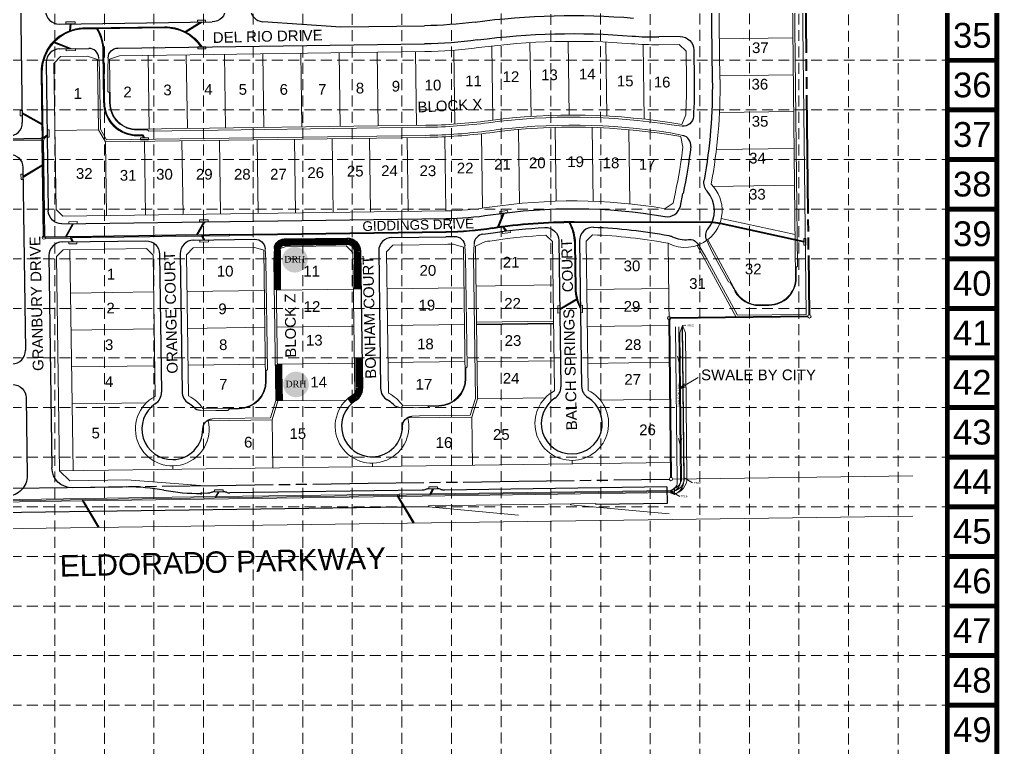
# Model space of a CAD drawing. Header units: inches. Extents: x 4200 to 7167, y -457 to 4285.
# Drawn here: x 5705 to 7167, y 593 to 1679 of the extents above; entities that cross this region are included whole.
import ezdxf
from ezdxf.enums import TextEntityAlignment as Align

# ---------------------------------------------------------------- set-up
doc = ezdxf.new("R2010")
doc.units = ezdxf.units.IN
doc.header["$MEASUREMENT"] = 0
doc.linetypes.add('DASHED', pattern=[0.75, 0.5, -0.25])
doc.linetypes.add('HIDDEN', pattern=[0.375, 0.25, -0.125])
for name, color, linetype, lineweight in [('0156al4 - Level 58', 7, 'Continuous', 0), ('0208al - Level 11', 7, 'Continuous', 0), ('0208al - Level 14', 7, 'Continuous', 0), ('0208al - Level 21', 7, 'Continuous', 0), ('0208al - Level 3', 7, 'Continuous', 0), ('0339al - Level 22', 7, 'Continuous', 0), ('Level 1', 7, 'Continuous', 0), ('STORM', 5, 'Continuous', 0)]:
    doc.layers.add(name, color=color, linetype=linetype, lineweight=lineweight)
for name, color, linetype in [('BASE', 7, 'Continuous'), ('EROSION BLANKETS', 84, 'Continuous'), ('GRID', 254, 'DASHED')]:
    doc.layers.add(name, color=color, linetype=linetype)
doc.styles.add('DRHorton', font='dutcheb.ttf')
doc.styles.get("Standard").update_dxf_attribs({"font": 'ARIAL.TTF'})
doc.styles.add('Style-WORKING', font='WORKING.shx')

# ---------------------------------------------------------------- blocks, each defined once
blk = doc.blocks.new('TerminatorOpen_0.5')
at = {"color": 0, "linetype": 'ByBlock', "lineweight": -2}
for q in [(-1, 0.25), (-1, 0), (-1, -0.25)]:
    blk.add_line((0, 0), q, dxfattribs=at)
blk = doc.blocks.new('DRHorton')
h = blk.add_hatch(color=1)
h.paths.add_polyline_path([(78.7, 25.8, 1), (40.4, 25.8, 1)])
h.paths.add_polyline_path([(42.3, 17.9), (76.5, 17.9), (76.5, 34.9), (42.3, 34.9)], flags=24)
at = {"layer": 'BASE', "color": 176, "style": 'DRHorton'}
blk.add_text('DRH', height=9.81, dxfattribs=at).set_placement((59.4, 21.6), align=Align.CENTER)

msp = doc.modelspace()

# ---------------------------------------------------------------- linework, layer by layer
at = {"layer": '0208al - Level 14', "color": 7, "linetype": 'Continuous', "lineweight": 13}
for p, q in [((6862.8, 2604), (6878.2, 1238.8)), ((6860.3, 1762.3), (6865.4, 1310.6)), ((5823.2, 1621.4), (5824.3, 1604.2)), ((5836.3, 1604.3), (5836.9, 1621.6)), ((5824.3, 1604.2), (5825.5, 1515)), ((5836.3, 1604.3), (5836.7, 1571.3)), ((5836.7, 1571.3), (5838.8, 1569.4)), ((5838.8, 1569.4), (5839, 1554.4)), ((6693.4, 1519.8), (6677.7, 1521.6)), ((5825.5, 1515), (5834.5, 1499.3)), ((5834.5, 1499.3), (6311, 1505.9)), ((5880.5, 1513.9), (5895.5, 1514.2)), ((5897.6, 1512.2), (5895.5, 1514.2)), ((5897.6, 1512.2), (6310.8, 1517.9)), ((6694.5, 1505.7), (6675.9, 1509.8)), ((6729.6, 1350.1), (6738.8, 1330.9)), ((6071.1, 1336.8), (6072.2, 1319.6)), ((6084.9, 1337), (6084.2, 1319.8)), ((6369.1, 1341.1), (6370.2, 1324.5)), ((6382.2, 1325.4), (6382.9, 1344.2)), ((6717.2, 1343.4), (6728.3, 1325.2)), ((6738.8, 1330.9), (6762.3, 1287.5)), ((6072.2, 1319.6), (6074.5, 1156.6)), ((6084.2, 1319.8), (6087.1, 1109.8)), ((6370.2, 1324.5), (6372.5, 1160.7)), ((6382.2, 1325.4), (6385.1, 1113.7)), ((6728.3, 1325.2), (6775.7, 1237.6)), ((6865.4, 1310.6), (6863.4, 1308.6)), ((6863.4, 1308.6), (6863.6, 1293.6)), ((6762.3, 1287.5), (6765, 1286.7)), ((6765, 1286.7), (6772.2, 1273.5)), ((6823, 1252.2), (6808.7, 1252)), ((6878.2, 1238.8), (6775.7, 1237.6)), ((6074.5, 1156.6), (6072.5, 1154.6)), ((6372.5, 1160.7), (6370.5, 1158.7)), ((6370.5, 1158.7), (6370.7, 1143.7)), ((6072.5, 1154.6), (6072.7, 1139.6)), ((6385.1, 1113.7), (6377.3, 1088.8)), ((6015.3, 1095.8), (6017.3, 1097.8)), ((6017.3, 1097.8), (6032.3, 1098)), ((6087.3, 1110.7), (6079.3, 1084.7)), ((6272.7, 1100.2), (6295.7, 1099.7)), ((6295.7, 1099.7), (6313.3, 1099.9)), ((6313.3, 1099.9), (6315.3, 1101.9)), ((6315.3, 1101.9), (6330.3, 1102.1)), ((5974.7, 1096.1), (5997.7, 1095.5)), ((6003.3, 1083.6), (5992.3, 1082.9)), ((5997.7, 1095.5), (6015.3, 1095.8)), ((6003.3, 1083.6), (6079.3, 1084.7)), ((6301.3, 1087.7), (6290.3, 1087.1)), ((6301.3, 1087.7), (6377.3, 1088.8)), ((6564.8, 956.7), (6314.8, 953.2)), ((6314.8, 953.2), (6314.8, 951.7)), ((6314.8, 951.7), (6449.3, 939.6)), ((6526.6, 956.2), (6526.6, 954.7)), ((6526.6, 954.7), (6674.1, 941.3)), ((6564.8, 956.7), (6564.8, 955.2))]:
    msp.add_line(p, q, dxfattribs=at)
at = {"layer": '0208al - Level 14', "color": 7, "linetype": 'Continuous', "lineweight": 30}
for p, q in [((6735.3, 1804.8), (6738.3, 1588.8)), ((5705.8, 1743.4), (5708.9, 1525.1)), ((5763.8, 1671.8), (5992.3, 1675)), ((6067.7, 1675.5), (6184.2, 1667.7)), ((6184.2, 1667.7), (6308.7, 1669.4)), ((6690.4, 1653.1), (6658.4, 1652.6)), ((5851.7, 1636.1), (6309.1, 1642.4)), ((5764.3, 1634.8), (5808, 1635.5)), ((6710.7, 1633.4), (6711.3, 1588.4)), ((5744.6, 1614.6), (5747.7, 1393.6)), ((5709.8, 1458.1), (5713.6, 1185.4)), ((6690.7, 1400.5), (6694.6, 1419)), ((5768, 1373.9), (6340.8, 1381.8)), ((5768.3, 1346.9), (5893.3, 1348.6)), ((5964.3, 1349.6), (6056, 1350.9)), ((6099.6, 1351.5), (6193.3, 1352.8)), ((6260.3, 1353.7), (6340.6, 1354.8)), ((6509.4, 1348.8), (6512.4, 1131)), ((6540.4, 1348.8), (6543.4, 1131.4)), ((6213.6, 1333), (6216.4, 1128.2)), ((6240.6, 1333.4), (6243.4, 1128.5)), ((5748.6, 1326.6), (5753, 1009.9)), ((5913.6, 1328.9), (5916.5, 1122.8)), ((5944.6, 1329.3), (5947.5, 1123.2)), ((5714.5, 1114.4), (5716.2, 998.4)), ((5864.9, 981.5), (5783.4, 980.4)), ((6670.6, 981.6), (6338.5, 977)), ((6670.6, 981.6), (6670.9, 956.7)), ((5985.5, 972.2), (5975.5, 972)), ((6305.5, 976.6), (6018.5, 972.6)), ((6314.8, 951.7), (4420, 925.5)), ((6670.9, 956.7), (6564.8, 955.2))]:
    msp.add_line(p, q, dxfattribs=at)
at = {"layer": '0208al - Level 14', "color": 7, "linetype": 'Continuous', "lineweight": 0}
for p, q in [((6501.5, 1228.8), (6386.6, 1227.2)), ((6501.6, 1225.8), (6386.6, 1224.2))]:
    msp.add_line(p, q, dxfattribs=at)
at = {"layer": '0208al - Level 14', "color": 1, "linetype": 'Continuous', "lineweight": 0}
msp.add_line((5975.5, 974), (5975.5, 970), dxfattribs=at)
at = {"layer": '0208al - Level 14', "color": 7, "linetype": 'Continuous', "lineweight": 30, "extrusion": (0, 0, -1)}
for centre, radius, start, end in [((-5992, 1695), 20, 177.8173, 269.2058), ((-6530.2, 583.1), 1101.5, 82.3939, 94.7229), ((-6299.9, 2307.8), 638.5, 262.3939, 269.2058), ((-6530.2, 583.1), 1074.5, 82.3939, 94.7229), ((-6690.7, 1633.1), 20, 89.2058, 179.2058), ((-6299.9, 2307.8), 665.5, 262.3939, 269.2058), ((-5851.9, 1621.1), 15, 2.0682, 89.2058), ((-5949.9, 1577.9), 761.5, 179.2058, 183.3162), ((-5949.9, 1577.9), 788.5, 179.2058, 190.138), ((-6695.2, 1534.7), 15, 183.3162, 276.6506), ((-5689.8, 1457.8), 20, 89.2058, 179.2058), ((-5949.9, 1577.9), 761.5, 186.6794, 192.0405), ((-6745.8, 1435.6), 20, 318.8589, 10.138), ((-5767.7, 1393.9), 20, 269.2058, 359.2058), ((-6530.2, 583.1), 813.5, 81.3234, 99.7371), ((-6530.2, 583.1), 786.5, 81.3234, 86.9499), ((-6489.4, 1348.6), 20, 86.9499, 179.2058), ((-6530.2, 583.1), 786.5, 92.2592, 100.5069), ((-5893.6, 1328.6), 20, 89.2058, 179.2058), ((-6056.2, 1335.9), 15, 89.2058, 176.3434), ((-6099.9, 1336.5), 15, 2.0682, 89.2058), ((-6193.6, 1332.8), 20, 89.2058, 179.2058), ((-6354.2, 1340.1), 15, 87.8184, 176.3399), ((-6669.9, 1336.8), 20, 100.5069, 116.1825), ((-6704.4, 1335.6), 15, 83.682, 148.7863), ((-5694.6, 1114.1), 20, 89.2058, 179.2058), ((-5993.2, 1068), 15, 359.9722, 86.5031), ((-6291.2, 1072.1), 15, 359.9722, 86.5031), ((-5783, 1010.4), 30, 269.2058, 359.2058), ((-5686.2, 998), 30, 179.2058, 269.2058), ((-5985.3, 985.2), 13, 246.586, 269.2058), ((-6305.3, 989.6), 13, 246.586, 269.2058)]:
    msp.add_arc(centre, radius, start, end, dxfattribs=at)
at = {"layer": '0208al - Level 14', "color": 7, "linetype": 'Continuous', "lineweight": 30}
for centre, radius, start, end in [((5763.6, 1691.8), 20, 180.7942, 270.7942), ((6069, 1695.4), 20, 182.0108, 266.1703), ((6652.7, 2066.1), 413.5, 265.2771, 270.7942), ((5764.6, 1614.8), 20, 90.7942, 180.7942), ((5808.2, 1620.5), 15, 3.6566, 90.7942), ((5688.9, 1524.8), 20, 270.7942, 0.7942), ((6691.3, 1491), 15, 353.3206, 77.7129), ((6698, 1393.8), 43.5, 320.5374, 41.1411), ((6671.1, 1404.6), 20, 260.2629, 347.9595), ((6334, 1868.3), 486.5, 270.7942, 278.6766), ((6334, 1868.3), 513.5, 276.9339, 278.6766), ((6560.4, 1349), 20, 87.7408, 180.7942), ((6743.1, 1356.6), 15, 140.5374, 205.6417), ((5768.6, 1326.9), 20, 90.7942, 180.7942), ((5964.6, 1329.6), 20, 90.7942, 180.7942), ((6260.6, 1333.7), 20, 90.7942, 180.7942), ((6334, 1868.3), 513.5, 270.7326, 272.1816), ((6397.9, 1343.6), 15, 96.9339, 177.9511), ((6698, 1393.8), 43.5, 243.8175, 276.318), ((5693.6, 1185.1), 20, 270.7942, 0.7942), ((6196.4, 1127.9), 20, 301.5547, 0.7942), ((6263.4, 1128.8), 20, 180.7942, 240.0337), ((6492.4, 1130.7), 20, 303.613, 0.7942), ((6563.4, 1131.7), 20, 180.7942, 237.9753), ((5896.5, 1122.5), 20, 303.613, 0.7942), ((5967.4, 1123.5), 20, 180.7942, 237.9753), ((6230.7, 1072.1), 45.5, 45.5423, 60.0337), ((6528.7, 1076.2), 45.5, 123.613, 57.9753), ((5932.7, 1067.9), 45.5, 123.613, 270.7942), ((5932.7, 1067.9), 45.5, 45.5423, 57.9753), ((5975.1, 1111.1), 15, 225.5423, 268.536), ((6230.7, 1072.1), 45.5, 121.5547, 270.7942), ((6273.1, 1115.2), 15, 225.5423, 268.536), ((5932.7, 1067.9), 45.5, 270.7942, 0.0278), ((6230.7, 1072.1), 45.5, 270.7942, 0.0278), ((5868.8, 701.5), 280, 79.4191, 90.7942), ((5971.6, 1252), 280, 259.4191, 270.7942), ((5995.6, 961.3), 13, 90.7942, 113.414), ((6008.6, 961.5), 13, 68.1743, 90.7942), ((6018.3, 985.6), 13, 248.1743, 270.7942), ((6315.6, 965.7), 13, 90.7942, 113.414), ((6328.6, 965.9), 13, 68.1743, 90.7942), ((6338.3, 990), 13, 248.1743, 270.7942)]:
    msp.add_arc(centre, radius, start, end, dxfattribs=at)
at = {"layer": '0208al - Level 14', "color": 7, "linetype": 'Continuous', "lineweight": 13}
for centre, start, end in [((5880, 1554.9), 180.7942, 270.7942), ((6808.2, 1293), 208.4277, 270.6361), ((6329.7, 1143.1), 270.7942, 0.7942), ((6031.7, 1139), 270.7942, 0.7942)]:
    msp.add_arc(centre, 41, start, end, dxfattribs=at)
at = {"layer": '0208al - Level 14', "color": 7, "linetype": 'Continuous', "lineweight": 13, "extrusion": (0, 0, -1)}
for centre, radius, start, end in [((-6530.2, 583.1), 950, 82.3939, 98.9361), ((-6299.9, 2307.8), 790, 262.3939, 269.2058), ((-6530.2, 583.1), 938, 82.3939, 98.9361), ((-6299.9, 2307.8), 802, 262.3939, 269.2058), ((-6822.6, 1293.2), 41, 179.3558, 269.3639)]:
    msp.add_arc(centre, radius, start, end, dxfattribs=at)
at = {"layer": '0208al - Level 21', "color": 7, "linetype": 'Continuous', "lineweight": 40}
for p, q in [((6878.8, 1628.9), (6877.8, 1717.1)), ((6879.1, 1602), (6878.9, 1619.7)), ((6879.4, 1575.2), (6879.2, 1592.8)), ((6880.5, 1477.7), (6879.5, 1566)), ((6881.5, 1389.5), (6880.5, 1477.7)), ((6881.8, 1362.6), (6881.6, 1380.3)), ((6882.1, 1335.8), (6881.9, 1353.4)), ((6883.2, 1238.3), (6882.2, 1326.6)), ((6673.9, 1231), (6676.5, 995.7)), ((6880.7, 1235.8), (6676.3, 1233.5))]:
    msp.add_line(p, q, dxfattribs=at)
at = {"layer": '0208al - Level 21', "color": 7, "linetype": 'Continuous', "lineweight": 0}
for p, q in [((6679, 993.3), (7037.3, 998.3)), ((7037.3, 938.2), (4322.1, 900.6))]:
    msp.add_line(p, q, dxfattribs=at)
at = {"layer": '0208al - Level 21', "color": 7, "linetype": 'Continuous', "lineweight": 30}
for p, q in [((5693, 979.6), (5775.8, 980.7)), ((5775.8, 980.7), (5858.6, 981.9)), ((5867.2, 982), (5883.8, 982.2)), ((5892.4, 982.4), (5908.9, 982.6)), ((5917.6, 982.7), (6000.4, 983.9)), ((6000.4, 983.9), (6083.1, 985)), ((6091.8, 985.1), (6108.3, 985.4)), ((6116.9, 985.5), (6133.5, 985.7)), ((6142.1, 985.8), (6224.9, 987)), ((6224.9, 987), (6307.7, 988.1)), ((6316.3, 988.2), (6332.9, 988.5)), ((6341.5, 988.6), (6358, 988.8)), ((6366.7, 988.9), (6449.5, 990.1)), ((6449.5, 990.1), (6532.2, 991.2)), ((6540.9, 991.4), (6557.4, 991.6)), ((6566, 991.7), (6582.6, 991.9)), ((6591.2, 992.1), (6674, 993.2))]:
    msp.add_line(p, q, dxfattribs=at)
at = {"layer": '0208al - Level 21', "color": 7, "linetype": 'Continuous', "lineweight": 0}
for centre in [(6673.8, 1233.5), (6883.2, 1235.8), (6676.5, 993.2)]:
    msp.add_circle(centre, 2.5, dxfattribs=at)
at = {"layer": '0208al - Level 3', "color": 7, "linetype": 'Continuous', "lineweight": 0}
for p, q in [((6746.9, 1802.8), (6749.8, 1589)), ((6857.1, 1779.2), (6862.6, 1293.6)), ((6410.9, 1528.7), (6409.4, 1639.3)), ((6467.9, 1534.1), (6466.3, 1644.2)), ((6524.8, 1536.1), (6523.3, 1646.1)), ((6580.9, 1534.8), (6579.3, 1645)), ((6636.9, 1530.1), (6635.4, 1641.4)), ((6689.1, 1641.6), (6658.6, 1641.1)), ((6689.1, 1641.6), (6699.2, 1631.7)), ((6858, 1651.4), (6749, 1649.8)), ((5766, 1623.4), (5756.1, 1613.2)), ((5766, 1623.4), (5806, 1623.9)), ((5821.1, 1619.1), (5806, 1623.9)), ((5839.1, 1619.4), (5854, 1624.6)), ((5854, 1624.6), (6309.2, 1630.9)), ((5898.1, 1515.2), (5896.5, 1625.2)), ((5955.1, 1516), (5953.5, 1626)), ((6012.1, 1516.8), (6010.5, 1626.8)), ((6069, 1517.6), (6067.5, 1627.5)), ((6126, 1518.3), (6124.5, 1628.3)), ((6183, 1519.1), (6181.5, 1629.1)), ((6240, 1519.9), (6238.5, 1629.9)), ((6297, 1520.7), (6295.5, 1630.7)), ((6354, 1522.7), (6352.5, 1632.9)), ((6699.2, 1631.7), (6699.8, 1588.3)), ((5756.1, 1613.2), (5759.2, 1395.3)), ((5821.1, 1619.1), (5822.5, 1514.1)), ((5839.1, 1619.4), (5840, 1554.4)), ((6858.7, 1596.4), (6749.7, 1594.8)), ((6692.8, 1522.2), (6698.8, 1536.3)), ((6859.5, 1541.4), (6749, 1539.8)), ((5880.5, 1514.9), (6310.8, 1520.9)), ((5757.5, 1513.2), (5822.5, 1514.1)), ((5822.5, 1514.1), (5832.8, 1496.3)), ((6395.6, 1397.3), (6394, 1508.4)), ((6450.5, 1404.3), (6449, 1514.6)), ((6505.4, 1407.8), (6503.9, 1517.8)), ((6560.5, 1407.6), (6558.9, 1517.7)), ((6615.5, 1403.7), (6614, 1514.4)), ((5832.8, 1496.3), (6311, 1502.9)), ((5832.8, 1496.3), (5834.3, 1386.3)), ((5892.7, 1387.1), (5891.2, 1497.1)), ((5948.7, 1387.9), (5947.1, 1497.9)), ((6004.7, 1388.7), (6003.1, 1498.6)), ((6060.7, 1389.4), (6059.1, 1499.4)), ((6116.7, 1390.2), (6115.1, 1500.2)), ((6172.6, 1391), (6171.1, 1501)), ((6228.6, 1391.8), (6227.1, 1501.7)), ((6284.6, 1392.5), (6283.1, 1502.5)), ((6340.6, 1393.3), (6339.1, 1503.8)), ((6694.5, 1488.3), (6691.2, 1503.8)), ((6860.3, 1486.4), (6744.5, 1484.8)), ((6679.8, 1404.6), (6683.4, 1421.4)), ((6861, 1431.4), (6739.6, 1429.7)), ((6667.9, 1396.6), (6679.8, 1404.6)), ((5769.3, 1385.4), (5759.2, 1395.3)), ((5769.3, 1385.4), (6340.6, 1393.3)), ((6861.8, 1357.8), (6751.7, 1382)), ((6385, 1340.7), (6399.9, 1347.4)), ((6499.9, 1347.5), (6489.8, 1357.1)), ((6499.9, 1347.5), (6503, 1124.8)), ((6549.9, 1347.9), (6559.8, 1357.6)), ((6549.9, 1347.9), (6553, 1125.5)), ((6672.6, 1345), (6674, 1222.5)), ((6731.7, 1350.3), (6773.1, 1274)), ((5770, 1335.4), (5760.1, 1325.3)), ((5770, 1335.4), (5894, 1337.1)), ((5780, 1335.5), (5784.6, 1005.9)), ((5894, 1337.1), (5904.1, 1327.3)), ((5954.1, 1327.9), (5964, 1338.1)), ((5964, 1338.1), (6054, 1339.3)), ((6069, 1334.5), (6054, 1339.3)), ((6069, 1334.5), (6071.7, 1139.6)), ((6087, 1334.8), (6102, 1340)), ((6087, 1334.8), (6090.1, 1109.8)), ((6102, 1340), (6192, 1341.2)), ((6192, 1341.2), (6202.1, 1331.4)), ((6202.1, 1331.4), (6205, 1120.7)), ((6252.1, 1332.1), (6261.9, 1342.2)), ((6252.1, 1332.1), (6255, 1121.4)), ((6261.9, 1342.2), (6340.8, 1343.3)), ((6351.9, 1343.6), (6367, 1339.3)), ((6367, 1339.3), (6369.7, 1143.7)), ((6385, 1340.7), (6388.1, 1113.2)), ((6715.9, 1341.8), (6773.9, 1234.6)), ((5760.1, 1325.3), (5764.6, 1005.6)), ((5904.1, 1327.3), (5907, 1116.6)), ((5954.1, 1327.9), (5957, 1117.3)), ((5780.9, 1270.5), (5904.9, 1272.3)), ((5954.9, 1273), (6069.9, 1274.5)), ((6087.9, 1274.8), (6202.9, 1276.4)), ((6252.8, 1277.1), (6367.8, 1278.7)), ((6500.8, 1282.8), (6385.8, 1281.2)), ((6550.9, 1275.8), (6673.3, 1277.5)), ((6823, 1253.2), (6808.7, 1253)), ((5781.7, 1215.5), (5905.6, 1217.3)), ((5955.6, 1218), (6070.6, 1219.6)), ((6088.6, 1219.8), (6203.6, 1221.4)), ((6253.6, 1222.1), (6368.6, 1223.7)), ((6501.6, 1224.8), (6386.6, 1223.2)), ((6551.7, 1220.8), (6674.1, 1222.5)), ((6502.4, 1169.8), (6387.4, 1168.2)), ((5782.4, 1160.6), (5906.4, 1162.3)), ((5956.4, 1163), (6071.4, 1164.6)), ((6089.4, 1164.8), (6204.4, 1166.4)), ((6254.4, 1167.1), (6369.4, 1168.7)), ((6552.4, 1165.8), (6674.9, 1167.5)), ((6090.1, 1109.8), (6192.1, 1111.2)), ((6388.1, 1113.2), (6379.5, 1085.8)), ((6489.3, 1114.6), (6388.1, 1113.2)), ((6571.2, 1111), (6675.6, 1112.5)), ((5783.2, 1105.6), (5894.1, 1107.1)), ((5978.6, 1098.3), (6032.3, 1099)), ((6090.1, 1109.8), (6081.5, 1081.7)), ((6276.6, 1102.4), (6330.3, 1103.1)), ((6284.3, 1084.5), (6379.5, 1085.8)), ((6379.5, 1085.8), (6380.5, 1014.1)), ((5986.3, 1080.4), (6081.5, 1081.7)), ((6081.5, 1081.7), (6082.5, 1010)), ((6676.2, 1018.2), (5764.6, 1005.6)), ((5933.5, 1007.9), (5933.5, 1012.9)), ((6231.5, 1012.1), (6231.4, 1017.1)), ((6529.5, 1016.2), (6529.4, 1021.2)), ((5764.6, 1005.6), (5779.8, 990.8)), ((5864.8, 992), (5779.8, 990.8)), ((5864.8, 992), (5974.9, 983.5))]:
    msp.add_line(p, q, dxfattribs=at)
at = {"layer": '0208al - Level 3', "color": 7, "linetype": 'Continuous', "lineweight": 0, "extrusion": (0, 0, -1)}
for centre, radius, start, end in [((-6530.2, 583.1), 1063, 82.3939, 94.7229), ((-6299.9, 2307.8), 677, 262.3939, 269.2058), ((-5949.9, 1577.9), 750, 179.2058, 183.1732), ((-5949.9, 1577.9), 800, 179.2058, 190.4428), ((-6530.2, 583.1), 953, 82.3939, 99.8269), ((-6299.9, 2307.8), 787, 262.3939, 269.2058), ((-6530.2, 583.1), 935, 82.3939, 99.9204), ((-6299.9, 2307.8), 805, 262.3939, 269.2058), ((-5949.9, 1577.9), 750, 186.8556, 192.0405), ((-6530.2, 583.1), 825, 81.3234, 99.6091), ((-6530.2, 583.1), 775, 81.3234, 87.0116), ((-6530.2, 583.1), 775, 92.1886, 100.5968), ((-6822.6, 1293.2), 40, 179.3558, 269.3639)]:
    msp.add_arc(centre, radius, start, end, dxfattribs=at)
at = {"layer": '0208al - Level 3', "color": 7, "linetype": 'Continuous', "lineweight": 0}
for centre, radius, start, end in [((6652.7, 2066.1), 425, 265.2771, 270.7942), ((5880, 1554.9), 40, 180.7942, 270.7942), ((6698, 1393.8), 55, 307.8457, 45.2895), ((6334, 1868.3), 475, 270.7942, 278.6766), ((6334, 1868.3), 525, 277.2041, 278.6766), ((6698, 1393.8), 55, 242.645, 307.8457), ((6334, 1868.3), 525, 270.7326, 271.9524), ((6808.2, 1293), 40, 208.4277, 270.6361), ((6329.7, 1143.1), 40, 270.7942, 0.7942), ((6031.7, 1139), 40, 270.7942, 0.7942), ((5932.7, 1067.9), 55, 117.8299, 13.0709), ((5932.7, 1067.9), 55, 33.4714, 63.7585), ((6230.7, 1072.1), 55, 117.8299, 13.0709), ((6230.7, 1072.1), 55, 33.4714, 63.7585), ((6528.7, 1076.2), 55, 117.8299, 63.7585)]:
    msp.add_arc(centre, radius, start, end, dxfattribs=at)
msp.add_point((6672.9, 1317.8), dxfattribs=at)
at = {"layer": 'BASE', "const_width": 7.4}
for points in [[(7163, -453.7), (7163, 4281.3), (4203.6, 4281.3), (4203.6, -453.7)], [(7089, -379.7), (7089, 4207.3), (4277.6, 4207.3), (4277.6, -379.7)]]:
    msp.add_lwpolyline(points, close=True, dxfattribs=at)
for points in [[(7163, 1617.8), (7089, 1617.8)], [(7163, 1543.9), (7089, 1543.9)], [(7163, 1469.9), (7089, 1469.9)], [(7163, 1395.9), (7089, 1395.9)], [(7163, 1321.9), (7089, 1321.9)], [(7163, 1247.9), (7089, 1247.9)], [(7163, 1173.9), (7089, 1173.9)], [(7163, 1100), (7089, 1100)], [(7163, 1026), (7089, 1026)], [(7163, 952), (7089, 952)], [(7163, 878), (7089, 878)], [(7163, 804), (7089, 804)], [(7163, 730), (7089, 730)], [(7163, 656.1), (7089, 656.1)]]:
    msp.add_lwpolyline(points, dxfattribs=at)
at = {"layer": 'EROSION BLANKETS', "const_width": 10}
for points in [[(6208.9, 1276.3), (6208.5, 1332.6, 0.354315), (6195.2, 1347.4), (6099.4, 1346, 0.451187), (6090, 1335.2), (6090, 1275.2)], [(6210.6, 1174.1), (6211.1, 1129.5, -0.244802), (6206.1, 1116.7), (6196.4, 1109.5)]]:
    msp.add_lwpolyline(points, format="xyb", dxfattribs=at)
msp.add_lwpolyline([(6091.6, 1164.7), (6092.8, 1110)], dxfattribs=at)
at = {"layer": 'GRID', "color": 252, "linetype": 'HIDDEN', "lineweight": 0, "ltscale": 65}
for p, q in [((5757.3, -84), (5757.3, 4207.3)), ((5831.3, -84), (5831.3, 4207.3)), ((5905.2, -84), (5905.2, 4207.3)), ((5979.2, -84), (5979.2, 4207.3)), ((6053.2, -84), (6053.2, 4207.3)), ((6127.2, -84.1), (6127.2, 4207.3)), ((6201.2, -84.1), (6201.2, 4207.3)), ((6275.2, -84.1), (6275.2, 4207.3)), ((6349.5, -83.9), (6349.2, 4207.3)), ((6423.4, -83.5), (6423.1, 4207.3)), ((6497.3, -84.4), (6497.1, 4207.3)), ((6572, -83.8), (6571.4, 4208.9)), ((6645.6, -84.5), (6645.4, 4208.9)), ((6719.6, -83.6), (6719.4, 4208.9)), ((6793.8, -83.4), (6793.4, 4208.9)), ((6867.6, -84), (6867.4, 4208.9)), ((6941.7, -85), (6941.4, 4208.9)), ((7015.8, -84.8), (7015.3, 4208.9)), ((4277.6, 1617.8), (7089, 1617.8)), ((4277.6, 1543.9), (7089, 1543.9)), ((4277.6, 1469.9), (7089, 1469.9)), ((4277.6, 1395.9), (7089, 1395.9)), ((4277.6, 1321.9), (7089, 1321.9)), ((4277.6, 1247.9), (7089, 1247.9)), ((4277.6, 1173.9), (7089, 1173.9)), ((4277.6, 1100), (7089, 1100)), ((4277.6, 1026), (7089, 1026)), ((4277.6, 952), (7089, 952)), ((4277.6, 878), (7089, 878)), ((4277.6, 804), (7089, 804)), ((4277.6, 730), (7089, 730)), ((4277.6, 656.1), (7089, 656.1))]:
    msp.add_line(p, q, dxfattribs=at)
at = {"layer": 'Level 1', "color": 7, "linetype": 'Continuous', "lineweight": 0}
for p, q in [((6683.5, 1220.2), (6686.1, 989.8)), ((6688.3, 1220.3), (6690.9, 989.9)), ((6693.2, 1220.4), (6695.7, 989.9))]:
    msp.add_line(p, q, dxfattribs=at)
for points in [[(6688.8, 1176.5), (6688.8, 1190.2)], [(6697.9, 1133.1), (6717.3, 1145)], [(6690.2, 1054), (6690.2, 1067.6)]]:
    msp.add_lwpolyline(points, dxfattribs=at)
at = {"layer": 'Level 1', "color": 7, "linetype": 'Continuous', "lineweight": 0, "extrusion": (0, 0, -1)}
for centre, radius, start, end in [((-6675.9, 989.7), 15, 179.3639, 269.1465), ((-6675.4, 988.3), 10.8, 171.7063, 238.0918), ((-6675.9, 989.7), 19.8, 179.3639, 252.7261)]:
    msp.add_arc(centre, radius, start, end, dxfattribs=at)
at = {"layer": 'STORM', "color": 170, "linetype": 'Continuous', "lineweight": 0}
for p, q in [((5780.1, 1672.1), (5779.1, 1661.7)), ((5780.8, 1672.1), (5779.8, 1661.2)), ((5781.6, 1672.1), (5780.7, 1662.3)), ((5801.9, 1666.1), (5921.1, 1667.8)), ((5951.8, 1659.8), (5975.7, 1674.8)), ((5951.8, 1660.7), (5974.3, 1674.8)), ((5953.3, 1659.9), (5977.2, 1674.8)), ((5801.9, 1664.6), (5819.6, 1664.9)), ((5821.3, 1664.9), (5921.2, 1666.3)), ((5755.5, 1644.9), (5781.3, 1635.1)), ((5755.7, 1644), (5779.3, 1635.1)), ((5756.8, 1645.2), (5783.4, 1635.1)), ((5829.1, 1632.1), (5830.2, 1554.3)), ((5830.6, 1632.1), (5831.7, 1554.3)), ((5738, 1523.5), (5737.1, 1599.5)), ((5740, 1502.8), (5738.6, 1599.5)), ((5738, 1523.5), (5708.7, 1539.9)), ((5738.9, 1522.1), (5708.7, 1539.1)), ((5738, 1521.8), (5708.7, 1538.2)), ((5738.3, 1502.8), (5738, 1521.8)), ((5739.2, 1500.5), (5746.1, 1505.7)), ((5740.6, 1502.5), (5746.1, 1506.7)), ((5880.6, 1506.7), (5889.1, 1506.8)), ((5889.1, 1506.8), (5891.9, 1502.1)), ((5627.4, 1500.4), (5737.2, 1501.9)), ((5627.4, 1497.4), (5737.2, 1498.9)), ((5738, 1498.3), (5738.5, 1461.9)), ((5740.5, 1498.3), (5742.5, 1355.7)), ((5741.6, 1501.3), (5746.1, 1504.8)), ((5880.6, 1505.2), (5888.3, 1505.3)), ((5885.1, 1502), (5897.1, 1502.2)), ((5885.1, 1499), (5885.1, 1502)), ((5885.1, 1499), (5897.1, 1499.2)), ((5888.3, 1505.3), (5890.2, 1502.1)), ((5897.1, 1499.2), (5897.1, 1502.2)), ((5738.5, 1461.9), (5710, 1444.9)), ((5739.7, 1461.8), (5710, 1444.1)), ((5738.5, 1460.2), (5710, 1443.2)), ((5738.5, 1460.2), (5740, 1355.6)), ((6426.5, 1390), (6417.9, 1369.4)), ((6427.4, 1390.1), (6418.4, 1368.7)), ((6428.3, 1390.2), (6419.6, 1369.7)), ((5969, 1357.8), (5979.8, 1377.2)), ((5969.2, 1356.7), (5980.5, 1376.8)), ((5970.7, 1357.8), (5981.2, 1376.5)), ((6532, 1377.4), (6736.3, 1376.9)), ((6532, 1375.9), (6736.3, 1375.4)), ((6875, 1348), (6750.2, 1375.4)), ((5773.1, 1355.2), (5783.7, 1374.1)), ((5773.3, 1353.9), (5784.5, 1374.1)), ((5774.8, 1355.2), (5785.4, 1374.1)), ((6017.9, 1358.2), (6341.1, 1362.7)), ((6017.9, 1356.5), (6341.1, 1360.9)), ((6425.6, 1369), (6430, 1363.2)), ((6425.9, 1369.8), (6430.8, 1363.3)), ((6427.3, 1369.2), (6431.7, 1363.5)), ((6875, 1346.5), (6749.9, 1373.9)), ((5743.4, 1354.8), (5773.1, 1355.2)), ((5743.4, 1352.3), (5780.1, 1352.8)), ((5774.8, 1355.2), (5783.2, 1355.3)), ((5780.1, 1352.8), (5783.5, 1347.1)), ((5780.2, 1354), (5784.3, 1347.1)), ((5781.8, 1352.8), (5785.2, 1347.1)), ((5781.8, 1352.8), (5783.2, 1352.8)), ((5783.2, 1355.2), (5969, 1357.8)), ((5783.2, 1353), (5976, 1355.6)), ((5783.2, 1355.3), (5783.2, 1352.8)), ((5970.7, 1357.8), (6017.9, 1358.5)), ((5976, 1355.6), (5979.4, 1349.8)), ((5976.2, 1356.8), (5980.3, 1349.8)), ((5977.7, 1355.7), (6018, 1356.2)), ((5977.7, 1355.7), (5981.2, 1349.8)), ((6017.9, 1358.5), (6018, 1356.2)), ((6532.7, 1345.3), (6533.6, 1277.5)), ((6534.2, 1345.3), (6535.1, 1277.5)), ((6535.6, 1262.2), (6510.8, 1247.3)), ((6536.5, 1261.8), (6510.8, 1246.5)), ((6536, 1260.7), (6510.8, 1245.6)), ((6694, 1222.1), (6690.1, 1211.4)), ((6694, 1222.1), (6698.7, 1222.7)), ((6694, 1222.1), (6696.5, 995)), ((6694, 1222.1), (6698.1, 1211.5)), ((6690.1, 1211.4), (6692.5, 994.9)), ((6698.1, 1211.5), (6700.5, 995)), ((6696.5, 995), (6708.6, 987.9)), ((6676.7, 974.7), (4461.6, 944)), ((5997, 967.1), (5379.9, 958.5)), ((6268.5, 967.3), (5800.3, 960.8)), ((5996.9, 965.3), (6002, 974.4)), ((5997, 967.1), (6001.1, 974.4)), ((5998.7, 967.1), (6002.8, 974.4)), ((6271.3, 970.9), (5998.7, 967.1)), ((6268.3, 969.1), (6292.9, 927.9)), ((6268.5, 967.3), (6292.2, 927.5)), ((6271.4, 967.4), (6270.2, 967.3)), ((6270.2, 967.3), (6293.5, 928.3)), ((6316.9, 971.4), (6271.3, 970.7)), ((6271.4, 967.4), (6271.3, 970.9)), ((6676.7, 973.1), (6271.4, 967.5)), ((6316.9, 969.7), (6321.9, 978.8)), ((6316.9, 971.4), (6321.1, 978.8)), ((6318.7, 971.4), (6322.8, 978.8)), ((6676.7, 976.4), (6318.7, 971.4)), ((6676.7, 972.5), (6676.7, 976.9)), ((6676.7, 976.9), (6677.4, 976.9)), ((6676.7, 972.5), (6677.5, 972.5)), ((6681.4, 979.3), (6677.4, 976.9)), ((6681.7, 978.9), (6677.4, 976.3)), ((6677.5, 972.5), (6677.4, 976.9)), ((6677.4, 976.3), (6677.4, 973.2)), ((6681.8, 970.7), (6677.4, 973.2)), ((6681.5, 970.3), (6677.5, 972.5)), ((6678.1, 974.5), (6690, 967.5)), ((6681.7, 978.9), (6681.4, 979.3)), ((6681.8, 970.7), (6681.5, 970.3)), ((6681.8, 970.7), (6681.7, 978.9)), ((5798.6, 960.8), (5380, 955)), ((5798.4, 962.6), (5822.9, 921.4)), ((5798.6, 960.8), (5822.3, 921)), ((5800.3, 960.8), (5823.6, 921.8)), ((5822.3, 921), (5823.6, 921.8)), ((6292.2, 927.5), (6293.5, 928.3))]:
    msp.add_line(p, q, dxfattribs=at)
at = {"layer": 'STORM', "color": 170, "linetype": 'Continuous', "lineweight": 0, "flags": 128}
for points in [[(5739.2, 1500.5), (5737.8, 1599.5, -0.414214), (5801.9, 1665.4), (5801.9, 1665.4), (5921.1, 1667, -0.255924), (5976.3, 1637.8)], [(5820, 1665.6, -0.13696), (5829.9, 1632.1), (5829.9, 1632.1), (5831, 1554.3), (5831, 1554.3, 0.414302), (5880.6, 1505.9), (5880.6, 1505.9), (5888.7, 1506.1), (5891.1, 1502.1)], [(5627.2, 1498.9), (5739.2, 1500.5), (5739.2, 1500.5), (5741.2, 1353.5), (6341.1, 1361.8), (6341.1, 1361.8, 0.034407), (6410.5, 1367.6), (6410.5, 1367.6, -0.036217), (6524.9, 1376.6, -0.00224), (6532, 1376.6), (6532, 1376.6), (6736.3, 1376.2, -0.053515), (6750.1, 1374.7), (6875, 1347.2)], [(6524.9, 1376.6, -0.12674), (6533.4, 1345.3), (6534.4, 1277.5), (6534.4, 1277.5, 0.061055), (6536.5, 1261.8), (6536.5, 1261.8, 0.056171), (6541.8, 1248.2)]]:
    msp.add_lwpolyline(points, format="xyb", dxfattribs=at)
for points in [[(5773.8, 1675), (5787.8, 1675.2), (5787.8, 1672.2), (5773.8, 1672)], [(5970.2, 1677.7), (5982.2, 1677.9), (5982.3, 1674.9), (5970.3, 1674.7)], [(5970.8, 1634.7), (5982.8, 1634.9), (5982.8, 1637.9), (5970.8, 1637.7)], [(5788.4, 1632.2), (5774.4, 1632), (5774.3, 1635), (5774.3, 1635), (5788.3, 1635.2)], [(5705.6, 1543), (5705.7, 1535), (5708.7, 1535.1), (5708.6, 1543.1)], [(5749.2, 1503.2), (5749, 1514.2), (5746, 1514.1), (5746.2, 1503.1)], [(5709.9, 1448.1), (5706.9, 1448), (5707, 1440), (5710, 1440.1)], [(6433, 1393.8), (6421.1, 1392.3), (6421.5, 1389.3), (6433.4, 1390.9)], [(5778.5, 1377), (5790.5, 1377.2), (5790.5, 1374.2), (5778.5, 1374)], [(5973.4, 1376.7), (5986.4, 1376.9), (5986.4, 1379.9), (5973.4, 1379.7)], [(6425.2, 1359.6), (6437.1, 1361.1), (6436.8, 1364.1), (6424.9, 1362.6)], [(5778.3, 1344), (5790.3, 1344.2), (5790.3, 1347.2), (5778.3, 1347)], [(5973.9, 1346.7), (5986.9, 1346.9), (5986.8, 1349.9), (5973.8, 1349.7)], [(6877.9, 1352.3), (6878, 1342.3), (6875, 1342.2), (6874.9, 1352.2)], [(6510.9, 1241), (6510.7, 1252), (6507.7, 1251.9), (6507.9, 1240.9)], [(6544.9, 1241.5), (6544.7, 1252.5), (6541.7, 1252.4), (6541.9, 1241.4)], [(6315.4, 978.7), (6328.4, 978.9), (6328.4, 981.9), (6315.4, 981.7)], [(5995.5, 974.3), (6008.5, 974.5), (6008.4, 977.5), (5995.4, 977.3)]]:
    msp.add_lwpolyline(points, close=True, dxfattribs=at)
msp.add_lwpolyline([(6676.7, 976.4), (6676.7, 973.1)], dxfattribs=at)
at = {"layer": 'STORM', "color": 170, "linetype": 'Continuous', "lineweight": 0}
for centre in [(5739.2, 1500.5), (5741.2, 1353.5)]:
    msp.add_circle(centre, 2.5, dxfattribs=at)
for centre, radius, start, end in [((5922, 1602), 65.8, 63.1389, 90.7942), ((5922, 1602), 64.2, 33.8015, 90.7942), ((5922, 1602), 65.8, 32.9565, 61.6233), ((5880, 1554.9), 49.7, 180.7769, 270.7942), ((5880, 1554.9), 48.2, 180.7769, 270.7942), ((6736.1, 1311.2), 65.8, 77.6136, 89.8666), ((6736.1, 1311.2), 64.2, 77.6136, 89.8666), ((6334, 1868.3), 505.8, 270.7942, 278.6766), ((6334, 1868.3), 507.2, 270.7942, 278.6766), ((6599.4, 1278.4), 65.8, 180.7942, 194.2767), ((6599.4, 1278.4), 64.2, 180.7942, 206.2757), ((6599.4, 1278.4), 65.8, 195.6354, 208.8939)]:
    msp.add_arc(centre, radius, start, end, dxfattribs=at)
at = {"layer": 'STORM', "color": 170, "linetype": 'Continuous', "lineweight": 0, "extrusion": (0, 0, -1)}
for centre, radius, start, end in [((-5802.8, 1600.4), 65.8, 359.2058, 68.8502), ((-5802.8, 1600.4), 64.2, 44.2577, 89.2058), ((-5802.8, 1600.4), 65.8, 70.3019, 89.2058), ((-5764.9, 1631.2), 64.2, 148.3872, 179.2058), ((-5764.9, 1631.2), 65.8, 149.1639, 179.2058), ((-5802.8, 1600.4), 64.2, 359.2058, 42.8076), ((-6530.2, 583.1), 794.2, 81.3234, 90.1334), ((-6530.2, 583.1), 792.7, 81.3234, 90.1334), ((-6468.4, 1344.4), 64.2, 150.704, 179.2058), ((-6468.4, 1344.4), 65.8, 151.4245, 179.2058), ((-6676.5, 994.7), 20, 179.3639, 269.2058), ((-6676.5, 994.7), 16, 179.3639, 252.4034), ((-6676.5, 994.7), 24, 179.3639, 257.7782), ((-6676.5, 994.7), 24, 269.1969, 269.2058)]:
    msp.add_arc(centre, radius, start, end, dxfattribs=at)

# ---------------------------------------------------------------- block references
at = {"layer": '0339al - Level 22'}
for p in [(6056, 1294.6), (6057.8, 1108.6)]:
    msp.add_blockref('DRHorton', p, dxfattribs=at)
at = {"layer": 'Level 1', "color": 7, "linetype": 'Continuous', "lineweight": 0, "xscale": 10, "yscale": 10, "zscale": 10}
for p, rotation in [((6688.8, 1166.5), 270), ((6689.4, 1127.8), 211.6234296982931), ((6690.2, 1044), 270)]:
    msp.add_blockref('TerminatorOpen_0.5', p, dxfattribs=dict(at, rotation=rotation))

# ---------------------------------------------------------------- texts
at = {"layer": '0156al4 - Level 58', "color": 7, "linetype": 'Continuous', "lineweight": 0}
for s, rotation, p in [('BLOCK X', 2.8099, (6346.9, 1550.3)), ('BLOCK Z', 90.6787, (6108.9, 1222.1))]:
    msp.add_text(s, height=16, rotation=rotation, dxfattribs=at).set_placement(p, align=Align.MIDDLE_CENTER)
at = {"layer": '0208al - Level 11', "color": 7, "linetype": 'Continuous', "lineweight": 13}
for s, p in [('37', (6810, 1628.6)), ('11', (6382, 1579.1)), ('12', (6437.9, 1585.4)), ('13', (6495.4, 1588.2)), ('14', (6551.8, 1589.3)), ('15', (6608.4, 1579)), ('16', (6663.4, 1577.3)), ('2', (5865.9, 1562.6)), ('3', (5925.5, 1565.6)), ('4', (5986.6, 1566.4)), ('5', (6037.9, 1566.4)), ('6', (6099, 1566.4)), ('7', (6156.4, 1566.4)), ('8', (6212.7, 1568.4)), ('9', (6266.3, 1571.2)), ('10', (6321.6, 1572.9)), ('36', (6809.3, 1574.2)), ('1', (5791.7, 1560.3)), ('35', (6809.6, 1518.8)), ('34', (6805.7, 1463.9)), ('22', (6369.6, 1449.1)), ('21', (6425.3, 1454.8)), ('20', (6477.2, 1456.9)), ('19', (6534.4, 1458.6)), ('18', (6587.2, 1456.9)), ('17', (6641.1, 1454.7)), ('32', (5801.3, 1441)), ('31', (5866.8, 1438.3)), ('30', (5921, 1439.9)), ('29', (5980.4, 1439.9)), ('28', (6037.1, 1439.9)), ('27', (6091, 1440)), ('26', (6146.6, 1442.3)), ('25', (6205.6, 1444.5)), ('24', (6256.7, 1445.1)), ('23', (6314, 1445.1)), ('33', (6805.5, 1410.1)), ('21', (6438.2, 1308.7)), ('30', (6618.5, 1303.2)), ('1', (5841.1, 1290.9)), ('1', (5841.1, 1290.9)), ('10', (6011.5, 1295.4)), ('11', (6140.6, 1295.4)), ('20', (6314, 1296.5)), ('32', (6799.4, 1298.6)), ('31', (6716.3, 1276.9)), ('12', (6141.1, 1242.6)), ('19', (6312.5, 1244.7)), ('22', (6440.3, 1247.4)), ('29', (6618.5, 1242.8)), ('2', (5840.6, 1240.3)), ('9', (6007.6, 1239.2)), ('3', (5838.4, 1185.7)), ('8', (6008.7, 1185.7)), ('13', (6144.5, 1192.4)), ('18', (6310.3, 1186.8)), ('23', (6441, 1191.9)), ('28', (6620.1, 1185.8)), ('4', (5838.4, 1130.7)), ('7', (6008.7, 1126.7)), ('14', (6151.1, 1130)), ('17', (6308.1, 1126.7)), ('24', (6438.2, 1135.6)), ('27', (6619.5, 1133.9)), ('5', (5818.4, 1053.9)), ('15', (6120, 1053.2)), ('25', (6423.5, 1051.8)), ('26', (6641.7, 1058.7)), ('6', (6045.9, 1040.3)), ('16', (6338, 1039.8))]:
    msp.add_text(s, height=16, dxfattribs=at).set_placement(p, align=Align.CENTER)
at = {"layer": 'BASE'}
for s, p in [('35', (7126.2, 1655.1)), ('36', (7126.2, 1581.1)), ('37', (7126.2, 1507.2)), ('38', (7126.2, 1433.2)), ('39', (7126.2, 1359.2)), ('40', (7126.2, 1285.2)), ('41', (7126.2, 1211.2)), ('42', (7126.2, 1137.6)), ('43', (7126.2, 1063.3)), ('44', (7126.2, 989.3)), ('45', (7126.2, 915.3)), ('46', (7126.2, 841.3)), ('47', (7126.2, 767.3)), ('48', (7126.2, 693.3)), ('49', (7126.3, 619.5))]:
    msp.add_text(s, height=36.99, dxfattribs=at).set_placement(p, align=Align.MIDDLE_CENTER)
at = {"layer": 'Level 1', "color": 7, "linetype": 'Continuous', "lineweight": 30}
for s, height, rotation, p in [('DEL RIO DRIVE', 16, 1.4081, (5993.3, 1643.6)), ('GIDDINGS DRIVE', 14.4, 1.4081, (6216.5, 1363.2)), ('GRANBURY DRIVE', 16, 91.4081, (5740.6, 1154.7)), ('ORANGE COURT', 16, 91.4081, (5940.8, 1150.7)), ('BONHAM COURT', 16, 91.4081, (6236.9, 1143.1)), ('ELDORADO PARKWAY', 32, 1.4081, (5765.1, 847.7))]:
    msp.add_text(s, height=height, rotation=rotation, dxfattribs=at).set_placement(p)
at = {"layer": 'Level 1', "color": 7}
for s, p in [('COURT', (6530.7, 1272.2)), ('BALCH SPRINGS', (6536.6, 1066.2))]:
    msp.add_text(s, height=16, rotation=91.4081, dxfattribs=at).set_placement(p)
at = {"layer": 'Level 1', "color": 7, "linetype": 'Continuous', "lineweight": 0}
msp.add_text('SWALE BY CITY', height=16, dxfattribs=at).set_placement((6721.6, 1140.7))
at = {"layer": 'STORM', "color": 170, "linetype": 'Continuous', "lineweight": 0, "style": 'Style-WORKING'}
for s, p in [('780.2', (6705.4, 1221.3)), ('778.0', (6716.1, 985.9)), ('773.6', (6696, 966.1))]:
    msp.add_text(s, height=3, dxfattribs=at).set_placement(p, align=Align.CENTER)
msp.add_text('SWALE ON 1.00%', height=3, rotation=90, dxfattribs=at).set_placement((6689.6, 1118.4), align=Align.CENTER)

doc.saveas('drawing.dxf')
